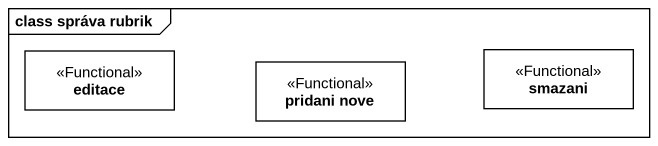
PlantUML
@startuml
mainframe class správa rubrik
hide circle
hide empty members
class editace <<Functional>>
class "pridani nove" as pridani_nove <<Functional>>
class smazani <<Functional>>
@enduml
